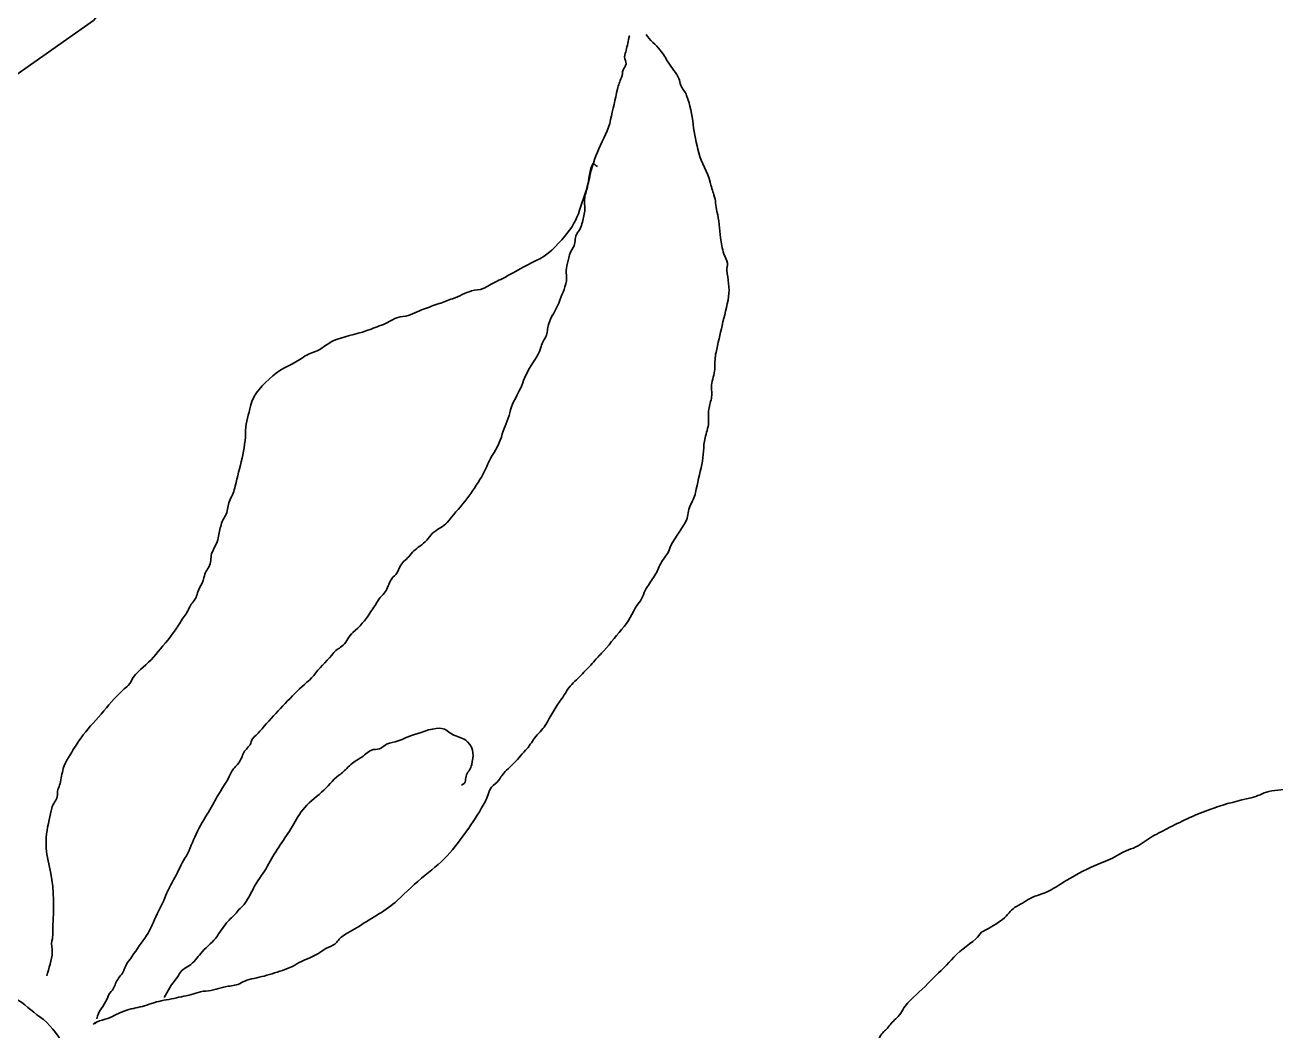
# Model space of a CAD drawing. Header units: millimetres. Extents: x 303.9 to 374.2, y -244.7 to -222.4.
# Drawn here: x 309.774 to 312.324, y -228.752 to -226.7 of the extents above; entities that cross this region are included whole.
import ezdxf

# ---------------------------------------------------------------- set-up
doc = ezdxf.new("R2010")
doc.units = ezdxf.units.MM
doc.header["$MEASUREMENT"] = 0
doc.layers.add('Bottom', color=7, linetype='Continuous', lineweight=0)

msp = doc.modelspace()

# ---------------------------------------------------------------- linework, layer by layer
at = {"layer": 'Bottom', "color": 18, "lineweight": 35, "true_color": 0x000000}
for points, knots in [([(308.5146, -228.1634), (308.5146, -228.1634), (308.5575, -227.803), (308.5575, -227.803), (308.5575, -227.803), (308.68, -227.4829), (308.68, -227.4829), (308.68, -227.4829), (308.8039, -227.2999), (308.8039, -227.2999), (308.8039, -227.2999), (308.9723, -227.202), (308.9723, -227.202), (308.9723, -227.202), (309.1642, -227.0844), (309.1642, -227.0844), (309.1642, -227.0844), (309.4188, -226.9827), (309.4188, -226.9827), (309.4188, -226.9827), (309.6508, -226.8753), (309.6508, -226.8753), (309.6508, -226.8753), (309.9131, -226.6911), (309.9131, -226.6911), (309.9131, -226.6911), (310.0575, -226.5225), (310.0575, -226.5225), (310.0575, -226.5225), (310.1497, -226.3984), (310.1497, -226.3984), (310.1497, -226.3984), (310.1497, -226.3069), (310.1497, -226.3069), (310.1497, -226.3069), (310.1483, -226.1027), (310.1483, -226.1027), (310.1503, -226.0842), (310.1345, -226.0694), (310.1301, -226.0523), (310.1258, -226.0356), (310.1215, -226.0208), (310.1158, -226.004), (310.1068, -225.9773), (310.1022, -225.9371), (310.1076, -225.9095), (310.1207, -225.8428), (310.1472, -225.7736), (310.167, -225.7073), (310.1776, -225.672), (310.195, -225.6372), (310.2183, -225.6062), (310.2425, -225.5739), (310.2544, -225.5419), (310.2836, -225.5122), (310.3148, -225.4805), (310.3428, -225.4496), (310.3686, -225.4148), (310.39, -225.3857), (310.4229, -225.3681), (310.444, -225.3414), (310.4593, -225.3219), (310.466, -225.3025), (310.4838, -225.2848), (310.497, -225.2717), (310.5121, -225.2592), (310.5274, -225.2478), (310.5586, -225.2245), (310.5901, -225.1994), (310.6213, -225.177), (310.6395, -225.1641), (310.6543, -225.1591), (310.6692, -225.1428), (310.686, -225.1244), (310.6944, -225.1219), (310.7165, -225.1087), (310.7384, -225.0956), (310.7356, -225.0819), (310.7512, -225.0656), (310.7637, -225.0525), (310.7851, -225.0489), (310.8004, -225.039), (310.8208, -225.026), (310.8339, -225.0126), (310.8566, -225.0023), (310.8752, -224.9938), (310.8885, -224.9858), (310.905, -224.9745), (310.9393, -224.951), (310.9669, -224.9218), (311.0052, -224.9018), (311.0407, -224.8833), (311.0713, -224.8619), (311.1074, -224.8472), (311.1219, -224.8413), (311.1332, -224.8302), (311.1485, -224.8253), (311.1681, -224.8189), (311.1859, -224.8205), (311.2047, -224.8127), (311.2373, -224.7992), (311.2787, -224.7774), (311.3055, -224.757), (311.3332, -224.736), (311.3697, -224.7226), (311.4029, -224.7078), (311.4219, -224.6993), (311.4436, -224.6877), (311.4641, -224.6819), (311.48, -224.6774), (311.4969, -224.6791), (311.5119, -224.6744), (311.5383, -224.666), (311.5655, -224.6451), (311.5975, -224.6447)], [0, 0, 0, 0, 1, 1, 1, 2, 2, 2, 3, 3, 3, 4, 4, 4, 5, 5, 5, 6, 6, 6, 7, 7, 7, 8, 8, 8, 9, 9, 9, 10, 10, 10, 11, 11, 11, 12, 12, 12, 13, 13, 13, 14, 14, 14, 15, 15, 15, 16, 16, 16, 17, 17, 17, 18, 18, 18, 19, 19, 19, 20, 20, 20, 21, 21, 21, 22, 22, 22, 23, 23, 23, 24, 24, 24, 25, 25, 25, 26, 26, 26, 27, 27, 27, 28, 28, 28, 29, 29, 29, 30, 30, 30, 31, 31, 31, 32, 32, 32, 33, 33, 33, 34, 34, 34, 35, 35, 35, 36, 36, 36, 37, 37, 37, 38, 38, 38, 38]), ([(308.2559, -228.1347), (308.2559, -228.1347), (308.2871, -227.6462), (308.2871, -227.6462), (308.2871, -227.6462), (308.3866, -227.3849), (308.3866, -227.3849), (308.3866, -227.3849), (308.6297, -226.9827), (308.6297, -226.9827), (308.6297, -226.9827), (308.8039, -226.823), (308.8039, -226.823), (308.8039, -226.823), (309.1126, -226.7227), (309.1126, -226.7227), (309.1126, -226.7227), (309.3992, -226.6009), (309.3992, -226.6009), (309.3992, -226.6009), (309.556, -226.4572), (309.556, -226.4572), (309.556, -226.4572), (309.7324, -226.2547), (309.7324, -226.2547), (309.7324, -226.2547), (309.776, -225.9734), (309.776, -225.9734), (309.7736, -225.9467), (309.7711, -225.9239), (309.7761, -225.8981), (309.7811, -225.8726), (309.7714, -225.8476), (309.7754, -225.8224), (309.7834, -225.772), (309.7948, -225.7215), (309.8025, -225.6702), (309.8113, -225.6119), (309.8329, -225.5573), (309.8588, -225.5039), (309.8828, -225.4542), (309.8971, -225.4028), (309.9217, -225.3534), (309.9794, -225.2377), (310.0578, -225.1332), (310.1204, -225.02), (310.1545, -224.9584), (310.1867, -224.9053), (310.243, -224.8559), (310.2967, -224.8088), (310.3512, -224.7661), (310.4007, -224.7151)], [0, 0, 0, 0, 1, 1, 1, 2, 2, 2, 3, 3, 3, 4, 4, 4, 5, 5, 5, 6, 6, 6, 7, 7, 7, 8, 8, 8, 9, 9, 9, 10, 10, 10, 11, 11, 11, 12, 12, 12, 13, 13, 13, 14, 14, 14, 15, 15, 15, 16, 16, 16, 17, 17, 17, 17]), ([(309.8182, -228.6397), (309.8216, -228.6246), (309.8291, -228.6068), (309.8293, -228.5912), (309.8294, -228.5826), (309.8265, -228.5769), (309.8287, -228.568), (309.8313, -228.5576), (309.8297, -228.5484), (309.8303, -228.5381), (309.8326, -228.5024), (309.8336, -228.4667), (309.8263, -228.4305), (309.8229, -228.4135), (309.8183, -228.3963), (309.817, -228.3792), (309.8154, -228.3587), (309.8185, -228.3417), (309.8229, -228.3217), (309.8248, -228.3136), (309.8263, -228.3053), (309.8283, -228.2973), (309.8305, -228.2888), (309.8378, -228.2819), (309.8396, -228.2741), (309.8407, -228.269), (309.8393, -228.265), (309.8409, -228.2596), (309.842, -228.2555), (309.8441, -228.2518), (309.8452, -228.2475), (309.8479, -228.2374), (309.8488, -228.2267), (309.8518, -228.2167), (309.8564, -228.2016), (309.8672, -228.1866), (309.8754, -228.1731), (309.8855, -228.1563), (309.8987, -228.1387), (309.9127, -228.1241), (309.9281, -228.1082), (309.9407, -228.0904), (309.9558, -228.0744), (309.9615, -228.0685), (309.9676, -228.0624), (309.9736, -228.0566), (309.9768, -228.0535), (309.9809, -228.0507), (309.9841, -228.0477), (309.9901, -228.0418), (309.99, -228.0376), (309.9944, -228.031), (310.005, -228.0154), (310.024, -228.004), (310.0356, -227.9898), (310.0483, -227.9744), (310.0619, -227.9588), (310.0739, -227.9426), (310.0798, -227.9346), (310.0862, -227.9272), (310.0905, -227.9183), (310.0946, -227.9101), (310.1015, -227.9035), (310.1056, -227.8952), (310.1098, -227.8867), (310.1119, -227.8816), (310.1185, -227.874), (310.1253, -227.8661), (310.1245, -227.8571), (310.1294, -227.8485), (310.1336, -227.8411), (310.1367, -227.8362), (310.1384, -227.8277), (310.1407, -227.8165), (310.1452, -227.812), (310.1499, -227.8024), (310.1538, -227.7944), (310.1517, -227.7838), (310.1553, -227.7757), (310.1598, -227.7654), (310.1652, -227.7577), (310.1677, -227.7461), (310.1696, -227.7373), (310.1711, -227.7283), (310.1735, -227.7196), (310.176, -227.7105), (310.1817, -227.7034), (310.1849, -227.6947), (310.188, -227.686), (310.1875, -227.6766), (310.1919, -227.6684), (310.1968, -227.6591), (310.2, -227.6514), (310.2024, -227.6406), (310.2105, -227.6034), (310.2238, -227.565), (310.2235, -227.5271), (310.2234, -227.5107), (310.23, -227.4935), (310.2334, -227.4775), (310.2391, -227.4509), (310.2589, -227.4346), (310.2792, -227.4158), (310.2966, -227.3998), (310.3221, -227.3923), (310.3416, -227.3777), (310.3507, -227.3709), (310.3594, -227.3696), (310.3694, -227.3647), (310.3834, -227.3579), (310.3933, -227.3474), (310.4089, -227.3419), (310.4318, -227.3338), (310.4566, -227.3297), (310.4791, -227.3206), (310.4901, -227.3162), (310.5019, -227.3124), (310.5125, -227.3073), (310.5178, -227.3048), (310.5226, -227.3016), (310.5279, -227.2991), (310.5371, -227.2947), (310.54, -227.296), (310.5501, -227.2939), (310.5619, -227.2914), (310.5753, -227.2842), (310.5864, -227.2799), (310.5971, -227.2759), (310.6071, -227.2723), (310.6179, -227.2686), (310.6271, -227.2654), (310.6362, -227.2619), (310.6455, -227.2586), (310.6587, -227.254), (310.671, -227.2465), (310.6843, -227.2427), (310.6923, -227.2404), (310.7001, -227.2411), (310.7081, -227.2378), (310.7123, -227.2362), (310.7166, -227.2332), (310.7204, -227.2312), (310.7308, -227.2258), (310.7413, -227.2205), (310.7517, -227.2151), (310.7731, -227.2041), (310.7928, -227.1915), (310.8146, -227.1816), (310.8392, -227.1704), (310.858, -227.1504), (310.8743, -227.1312), (310.8881, -227.115), (310.8983, -227.0979), (310.9043, -227.0783), (310.911, -227.0563), (310.9191, -227.036), (310.9243, -227.0131), (310.929, -226.9919), (310.9348, -226.9722), (310.9438, -226.9527), (310.9527, -226.9333), (310.9631, -226.9145), (310.9677, -226.8934), (310.9721, -226.8727), (310.977, -226.852), (310.9816, -226.8313), (310.9835, -226.8226), (310.9863, -226.8155), (310.9898, -226.8076), (310.992, -226.8026), (310.9912, -226.797), (310.9929, -226.7922), (310.9945, -226.7878), (310.9986, -226.7848), (310.999, -226.7799), (310.9995, -226.7749), (310.996, -226.7705), (310.996, -226.7654), (310.9961, -226.7612), (310.9983, -226.7564), (310.9992, -226.7523), (311.0015, -226.7425), (311.0037, -226.7326), (311.0059, -226.7227), (311.0053, -226.7252), (311.0048, -226.7277), (311.0042, -226.7302)], [0, 0, 0, 0, 1, 1, 1, 2, 2, 2, 3, 3, 3, 4, 4, 4, 5, 5, 5, 6, 6, 6, 7, 7, 7, 8, 8, 8, 9, 9, 9, 10, 10, 10, 11, 11, 11, 12, 12, 12, 13, 13, 13, 14, 14, 14, 15, 15, 15, 16, 16, 16, 17, 17, 17, 18, 18, 18, 19, 19, 19, 20, 20, 20, 21, 21, 21, 22, 22, 22, 23, 23, 23, 24, 24, 24, 25, 25, 25, 26, 26, 26, 27, 27, 27, 28, 28, 28, 29, 29, 29, 30, 30, 30, 31, 31, 31, 32, 32, 32, 33, 33, 33, 34, 34, 34, 35, 35, 35, 36, 36, 36, 37, 37, 37, 38, 38, 38, 39, 39, 39, 40, 40, 40, 41, 41, 41, 42, 42, 42, 43, 43, 43, 44, 44, 44, 45, 45, 45, 46, 46, 46, 47, 47, 47, 48, 48, 48, 49, 49, 49, 50, 50, 50, 51, 51, 51, 52, 52, 52, 53, 53, 53, 54, 54, 54, 55, 55, 55, 56, 56, 56, 57, 57, 57, 58, 58, 58, 59, 59, 59, 60, 60, 60, 61, 61, 61, 62, 62, 62, 62]), ([(311.0398, -226.7197), (311.0471, -226.7314), (311.0601, -226.7403), (311.0687, -226.7516), (311.0749, -226.7596), (311.0799, -226.768), (311.085, -226.7764), (311.0919, -226.7877), (311.1021, -226.798), (311.107, -226.8098), (311.1089, -226.8145), (311.108, -226.8185), (311.1105, -226.8236), (311.1139, -226.8307), (311.1197, -226.8369), (311.1226, -226.8444), (311.1298, -226.8634), (311.1339, -226.8838), (311.1358, -226.9031), (311.1377, -226.9225), (311.1426, -226.9421), (311.1474, -226.9611), (311.1526, -226.9818), (311.1657, -227.0003), (311.1703, -227.0209), (311.1723, -227.0296), (311.1754, -227.0382), (311.1783, -227.0468), (311.1824, -227.0588), (311.1814, -227.069), (311.1844, -227.0808), (311.1889, -227.0983), (311.19, -227.1164), (311.1919, -227.1342), (311.193, -227.1448), (311.1952, -227.1567), (311.1984, -227.1671), (311.2002, -227.1733), (311.2052, -227.1798), (311.2058, -227.1861), (311.2062, -227.1914), (311.2041, -227.1956), (311.2046, -227.2008), (311.2063, -227.218), (311.2109, -227.2372), (311.2082, -227.2544), (311.2052, -227.2741), (311.1992, -227.2937), (311.1949, -227.3132), (311.1908, -227.3315), (311.1867, -227.3499), (311.1826, -227.3682), (311.1801, -227.379), (311.1801, -227.3869), (311.1802, -227.3979), (311.1803, -227.4092), (311.1761, -227.42), (311.1739, -227.431), (311.172, -227.4409), (311.175, -227.449), (311.1735, -227.4586), (311.1722, -227.4672), (311.1694, -227.4756), (311.1677, -227.4841), (311.1658, -227.4938), (311.168, -227.5022), (311.1673, -227.5119), (311.1666, -227.5219), (311.1625, -227.5326), (311.1602, -227.5425), (311.156, -227.5605), (311.1577, -227.5781), (311.1536, -227.5966), (311.1493, -227.6157), (311.1449, -227.6348), (311.1407, -227.654), (311.1385, -227.6645), (311.1342, -227.6714), (311.1296, -227.681), (311.1254, -227.6901), (311.1266, -227.7009), (311.1222, -227.71), (311.112, -227.731), (311.0939, -227.7499), (311.0868, -227.7715), (311.0836, -227.7812), (311.0763, -227.7871), (311.0714, -227.7957), (311.0667, -227.8038), (311.0642, -227.8124), (311.0591, -227.8206), (311.0538, -227.8292), (311.0479, -227.8373), (311.0425, -227.8457), (311.0359, -227.856), (311.0335, -227.8689), (311.0256, -227.8782), (311.013, -227.8932), (311.0085, -227.9117), (310.9952, -227.9269), (310.981, -227.9432), (310.9682, -227.9603), (310.9538, -227.9766), (310.9473, -227.9838), (310.9412, -227.9888), (310.9355, -227.9964), (310.9288, -228.0054), (310.9205, -228.0121), (310.9132, -228.0204), (310.9052, -228.0295), (310.8967, -228.0364), (310.8882, -228.0452), (310.8797, -228.0538), (310.8752, -228.0646), (310.8681, -228.0741), (310.8552, -228.0915), (310.8456, -228.1104), (310.8345, -228.1287), (310.8289, -228.138), (310.8192, -228.1456), (310.8126, -228.1545), (310.8063, -228.1631), (310.8017, -228.1717), (310.794, -228.1796), (310.7844, -228.1894), (310.7776, -228.1997), (310.7672, -228.209), (310.7593, -228.216), (310.7516, -228.2235), (310.7455, -228.2317), (310.7434, -228.2346), (310.7419, -228.2379), (310.7398, -228.2407), (310.7356, -228.2465), (310.7289, -228.2498), (310.7248, -228.255), (310.7184, -228.263), (310.7167, -228.2757), (310.7118, -228.2845), (310.6915, -228.3213), (310.6672, -228.3562), (310.6399, -228.3888), (310.6254, -228.4061), (310.6072, -228.4195), (310.5895, -228.4341), (310.5692, -228.4507), (310.551, -228.4689), (310.5325, -228.4859), (310.5101, -228.5064), (310.4813, -228.5208), (310.4556, -228.5381), (310.444, -228.5459), (310.429, -228.5522), (310.4185, -228.5609), (310.4125, -228.5659), (310.4099, -228.5719), (310.4028, -228.5764), (310.397, -228.5801), (310.3894, -228.5818), (310.3837, -228.5858), (310.3706, -228.5948), (310.3636, -228.5993), (310.3476, -228.6054), (310.3339, -228.6107), (310.3225, -228.6198), (310.3088, -228.6248), (310.2955, -228.6296), (310.2806, -228.6344), (310.2667, -228.6385), (310.2533, -228.6424), (310.2388, -228.6448), (310.2257, -228.6486), (310.2199, -228.6503), (310.216, -228.6536), (310.2107, -228.6559), (310.2025, -228.6596), (310.1933, -228.6598), (310.1842, -228.6614), (310.17, -228.6639), (310.1565, -228.6698), (310.1423, -228.6705), (310.1268, -228.6713), (310.1174, -228.6778), (310.1026, -228.6802), (310.0892, -228.6823), (310.076, -228.6863), (310.0619, -228.6884), (310.0477, -228.6905), (310.0351, -228.6946), (310.0221, -228.6993), (310.01, -228.7036), (309.9978, -228.7046), (309.9856, -228.7081), (309.9741, -228.7114), (309.9621, -228.7173), (309.9519, -228.7227), (309.9411, -228.7285), (309.9207, -228.731), (309.9131, -228.7377), (309.9149, -228.7372), (309.9167, -228.7367), (309.9184, -228.7361)], [0, 0, 0, 0, 1, 1, 1, 2, 2, 2, 3, 3, 3, 4, 4, 4, 5, 5, 5, 6, 6, 6, 7, 7, 7, 8, 8, 8, 9, 9, 9, 10, 10, 10, 11, 11, 11, 12, 12, 12, 13, 13, 13, 14, 14, 14, 15, 15, 15, 16, 16, 16, 17, 17, 17, 18, 18, 18, 19, 19, 19, 20, 20, 20, 21, 21, 21, 22, 22, 22, 23, 23, 23, 24, 24, 24, 25, 25, 25, 26, 26, 26, 27, 27, 27, 28, 28, 28, 29, 29, 29, 30, 30, 30, 31, 31, 31, 32, 32, 32, 33, 33, 33, 34, 34, 34, 35, 35, 35, 36, 36, 36, 37, 37, 37, 38, 38, 38, 39, 39, 39, 40, 40, 40, 41, 41, 41, 42, 42, 42, 43, 43, 43, 44, 44, 44, 45, 45, 45, 46, 46, 46, 47, 47, 47, 48, 48, 48, 49, 49, 49, 50, 50, 50, 51, 51, 51, 52, 52, 52, 53, 53, 53, 54, 54, 54, 55, 55, 55, 56, 56, 56, 57, 57, 57, 58, 58, 58, 59, 59, 59, 60, 60, 60, 61, 61, 61, 62, 62, 62, 63, 63, 63, 64, 64, 64, 65, 65, 65, 66, 66, 66, 67, 67, 67, 67]), ([(309.9204, -228.7273), (309.9217, -228.7121), (309.9351, -228.7013), (309.9405, -228.6878), (309.9434, -228.6805), (309.9438, -228.6778), (309.9496, -228.6714), (309.9561, -228.6639), (309.9569, -228.658), (309.9612, -228.6495), (309.965, -228.6422), (309.9719, -228.6361), (309.9752, -228.6285), (309.9785, -228.6211), (309.9798, -228.6165), (309.9847, -228.6099), (309.9952, -228.5958), (310.0036, -228.582), (310.0142, -228.5679), (310.0244, -228.5545), (310.0318, -228.5396), (310.038, -228.5244), (310.044, -228.5096), (310.0533, -228.4954), (310.0587, -228.4806), (310.0638, -228.4665), (310.0715, -228.4521), (310.0793, -228.4388), (310.0868, -228.4261), (310.0913, -228.4123), (310.0996, -228.3997), (310.1086, -228.3861), (310.1129, -228.3708), (310.1196, -228.3564), (310.1267, -228.341), (310.1361, -228.3244), (310.1453, -228.31), (310.153, -228.2981), (310.159, -228.2852), (310.1658, -228.2735), (310.1747, -228.258), (310.1859, -228.2432), (310.1928, -228.2273), (310.1961, -228.2197), (310.2009, -228.2146), (310.2068, -228.2085), (310.2136, -228.2014), (310.2151, -228.1949), (310.2185, -228.1866), (310.2218, -228.1785), (310.2278, -228.1751), (310.2326, -228.1681), (310.235, -228.1646), (310.235, -228.1596), (310.2376, -228.1562), (310.2416, -228.151), (310.2482, -228.1461), (310.2525, -228.1409), (310.2763, -228.1125), (310.3024, -228.0854), (310.3289, -228.0588), (310.3408, -228.0469), (310.3567, -228.0351), (310.3664, -228.0219), (310.3775, -228.0068), (310.3922, -227.9948), (310.4032, -227.9803), (310.4088, -227.9731), (310.4152, -227.9717), (310.4221, -227.9654), (310.4306, -227.9576), (310.4331, -227.947), (310.4423, -227.9392), (310.4557, -227.9278), (310.4682, -227.9141), (310.4767, -227.8997), (310.4814, -227.8916), (310.4881, -227.8843), (310.4923, -227.876), (310.4968, -227.8675), (310.5028, -227.864), (310.508, -227.8566), (310.5132, -227.8491), (310.5155, -227.8397), (310.52, -227.8319), (310.5225, -227.8275), (310.5265, -227.8246), (310.5298, -227.8208), (310.5346, -227.8151), (310.5361, -227.8084), (310.5398, -227.802), (310.5445, -227.7941), (310.5525, -227.7894), (310.5583, -227.7822), (310.566, -227.7726), (310.5723, -227.768), (310.5826, -227.7604), (310.5933, -227.7527), (310.5978, -227.7424), (310.6075, -227.7344), (310.6167, -227.7267), (310.6269, -227.7242), (310.6346, -227.7147), (310.6461, -227.7003), (310.6586, -227.6869), (310.6701, -227.6725), (310.6817, -227.6578), (310.6908, -227.643), (310.7011, -227.6276), (310.7104, -227.6136), (310.7148, -227.5987), (310.723, -227.5845), (310.7321, -227.5688), (310.7424, -227.5516), (310.7468, -227.5345), (310.7507, -227.5192), (310.7586, -227.507), (310.7619, -227.4914), (310.7653, -227.4749), (310.7747, -227.4601), (310.7821, -227.445), (310.7883, -227.4322), (310.7923, -227.4189), (310.7988, -227.4062), (310.8066, -227.3908), (310.8199, -227.3763), (310.8246, -227.36), (310.8275, -227.3499), (310.831, -227.3449), (310.8357, -227.3359), (310.8393, -227.3289), (310.8388, -227.319), (310.8408, -227.3114), (310.8451, -227.2957), (310.8564, -227.2825), (310.8618, -227.2676), (310.8673, -227.2522), (310.8745, -227.239), (310.8775, -227.2224), (310.8791, -227.2135), (310.876, -227.2058), (310.8774, -227.197), (310.8785, -227.1896), (310.8809, -227.1823), (310.8825, -227.175), (310.8844, -227.1662), (310.8871, -227.1615), (310.8915, -227.1541), (310.8963, -227.1459), (310.8942, -227.1358), (310.8983, -227.1276), (310.9019, -227.1206), (310.9062, -227.1169), (310.9083, -227.1092), (310.9108, -227.1006), (310.9125, -227.0915), (310.9143, -227.0827), (310.9162, -227.0731), (310.9138, -227.0655), (310.9144, -227.056), (310.9149, -227.0477), (310.9185, -227.0389), (310.9203, -227.0307), (310.9235, -227.0166), (310.9239, -226.9948), (310.9322, -226.9827), (310.9351, -226.9848), (310.9376, -226.9867), (310.9407, -226.989)], [0, 0, 0, 0, 1, 1, 1, 2, 2, 2, 3, 3, 3, 4, 4, 4, 5, 5, 5, 6, 6, 6, 7, 7, 7, 8, 8, 8, 9, 9, 9, 10, 10, 10, 11, 11, 11, 12, 12, 12, 13, 13, 13, 14, 14, 14, 15, 15, 15, 16, 16, 16, 17, 17, 17, 18, 18, 18, 19, 19, 19, 20, 20, 20, 21, 21, 21, 22, 22, 22, 23, 23, 23, 24, 24, 24, 25, 25, 25, 26, 26, 26, 27, 27, 27, 28, 28, 28, 29, 29, 29, 30, 30, 30, 31, 31, 31, 32, 32, 32, 33, 33, 33, 34, 34, 34, 35, 35, 35, 36, 36, 36, 37, 37, 37, 38, 38, 38, 39, 39, 39, 40, 40, 40, 41, 41, 41, 42, 42, 42, 43, 43, 43, 44, 44, 44, 45, 45, 45, 46, 46, 46, 47, 47, 47, 48, 48, 48, 49, 49, 49, 50, 50, 50, 51, 51, 51, 52, 52, 52, 53, 53, 53, 54, 54, 54, 55, 55, 55, 56, 56, 56, 56]), ([(310.0575, -228.6839), (310.0647, -228.6701), (310.0712, -228.6586), (310.0813, -228.6464), (310.0851, -228.6417), (310.0875, -228.636), (310.0913, -228.6314), (310.0969, -228.6244), (310.1045, -228.6221), (310.1117, -228.6163), (310.1212, -228.6085), (310.1277, -228.5992), (310.135, -228.5904), (310.1449, -228.5785), (310.1576, -228.5709), (310.166, -228.5578), (310.1725, -228.5478), (310.18, -228.5375), (310.1876, -228.5282), (310.1931, -228.5214), (310.2013, -228.5162), (310.2062, -228.5089), (310.2107, -228.5021), (310.2178, -228.498), (310.222, -228.4917), (310.229, -228.4812), (310.2364, -228.468), (310.2419, -228.4564), (310.2491, -228.4414), (310.2612, -228.4303), (310.2683, -228.4154), (310.2811, -228.3887), (310.3002, -228.3648), (310.3159, -228.3395), (310.324, -228.3265), (310.3299, -228.3132), (310.3398, -228.301), (310.3506, -228.2876), (310.3648, -228.2766), (310.3782, -228.2652), (310.3916, -228.2539), (310.3997, -228.2406), (310.4137, -228.2305), (310.4204, -228.2257), (310.4262, -228.22), (310.4318, -228.2143), (310.4411, -228.2051), (310.4463, -228.2016), (310.4578, -228.1951), (310.4657, -228.1907), (310.4716, -228.1824), (310.4803, -228.1791), (310.4854, -228.1771), (310.4916, -228.1781), (310.4966, -228.1763), (310.5022, -228.1743), (310.5059, -228.1699), (310.511, -228.1674), (310.5182, -228.1639), (310.5267, -228.163), (310.5343, -228.1605), (310.5461, -228.1566), (310.5559, -228.1508), (310.568, -228.1474), (310.5844, -228.1429), (310.6086, -228.1311), (310.626, -228.1358), (310.6334, -228.1377), (310.6408, -228.1456), (310.6478, -228.1487), (310.6589, -228.1536), (310.6668, -228.1532), (310.6757, -228.1621), (310.6907, -228.1773), (310.6879, -228.1916), (310.6844, -228.2088), (310.6825, -228.2181), (310.6775, -228.2215), (310.6738, -228.2296), (310.6705, -228.2371), (310.6748, -228.2466), (310.6639, -228.2505)], [0, 0, 0, 0, 1, 1, 1, 2, 2, 2, 3, 3, 3, 4, 4, 4, 5, 5, 5, 6, 6, 6, 7, 7, 7, 8, 8, 8, 9, 9, 9, 10, 10, 10, 11, 11, 11, 12, 12, 12, 13, 13, 13, 14, 14, 14, 15, 15, 15, 16, 16, 16, 17, 17, 17, 18, 18, 18, 19, 19, 19, 20, 20, 20, 21, 21, 21, 22, 22, 22, 23, 23, 23, 24, 24, 24, 25, 25, 25, 26, 26, 26, 27, 27, 27, 27]), ([(311.5032, -228.7808), (311.5136, -228.7758), (311.5143, -228.7654), (311.5206, -228.7578), (311.5251, -228.7525), (311.5309, -228.7478), (311.5353, -228.7417), (311.5402, -228.7349), (311.5476, -228.7288), (311.5536, -228.7226), (311.5619, -228.714), (311.5651, -228.7031), (311.5735, -228.6946), (311.5886, -228.6793), (311.6055, -228.6655), (311.6198, -228.6494), (311.6331, -228.6346), (311.6499, -228.6222), (311.6623, -228.6071), (311.6758, -228.5908), (311.6954, -228.5778), (311.7124, -228.5641), (311.7175, -228.56), (311.7193, -228.5548), (311.724, -228.5506), (311.7285, -228.5468), (311.7341, -228.5454), (311.7393, -228.5424), (311.7499, -228.5361), (311.7662, -228.5264), (311.774, -228.5177), (311.7827, -228.508), (311.7864, -228.502), (311.7996, -228.4955), (311.8104, -228.4901), (311.8196, -228.4824), (311.8309, -228.478), (311.8433, -228.4732), (311.8546, -228.4706), (311.866, -228.464), (311.8766, -228.4579), (311.886, -228.4516), (311.8963, -228.4454), (311.9196, -228.4315), (311.9403, -228.4202), (311.9662, -228.41), (311.9809, -228.4042), (311.9923, -228.4001), (312.0051, -228.3914), (312.0166, -228.3836), (312.0305, -228.3813), (312.0428, -228.3743), (312.0546, -228.3675), (312.064, -228.3591), (312.0764, -228.3528), (312.0884, -228.3467), (312.1003, -228.3404), (312.1122, -228.3343), (312.14, -228.32), (312.167, -228.3079), (312.1971, -228.2974), (312.2221, -228.2887), (312.2481, -228.2819), (312.2737, -228.2766), (312.2869, -228.2739), (312.2962, -228.2663), (312.3097, -228.2636), (312.3256, -228.2604), (312.3429, -228.2604), (312.3576, -228.2548), (312.3781, -228.2469), (312.3985, -228.2465), (312.4215, -228.2459), (312.4472, -228.2453), (312.4727, -228.244), (312.4981, -228.2444), (312.5196, -228.2448), (312.5421, -228.2454), (312.5641, -228.2466), (312.5771, -228.2473), (312.5862, -228.2452), (312.5989, -228.245), (312.6034, -228.2449), (312.6094, -228.247), (312.6141, -228.2465), (312.6182, -228.2445), (312.6226, -228.243), (312.6273, -228.2419), (312.6324, -228.2418), (312.6373, -228.2426), (312.6421, -228.2444), (312.6666, -228.2485), (312.69, -228.2412), (312.7145, -228.2431), (312.739, -228.245), (312.7635, -228.2472), (312.7878, -228.2497), (312.8091, -228.2518), (312.8273, -228.2616), (312.8474, -228.2672), (312.8708, -228.2738), (312.8909, -228.2865), (312.9131, -228.2959), (312.9317, -228.3038), (312.9505, -228.3115), (312.9702, -228.3176), (312.9807, -228.3208), (312.989, -228.326), (312.9997, -228.3291), (313.0124, -228.3328), (313.0234, -228.337), (313.0353, -228.3428), (313.0451, -228.3476), (313.0556, -228.3524), (313.0656, -228.3567), (313.0751, -228.3607), (313.0854, -228.3616), (313.0952, -228.3654), (313.1063, -228.3696), (313.1165, -228.3748), (313.1268, -228.3796), (313.1313, -228.3818), (313.1357, -228.3818), (313.1401, -228.3839), (313.1485, -228.3879), (313.1543, -228.394), (313.1626, -228.3981), (313.1757, -228.4045), (313.1851, -228.4099), (313.197, -228.4184), (313.2073, -228.4257), (313.221, -228.4319), (313.2297, -228.4405), (313.25, -228.4606), (313.2626, -228.4844), (313.2799, -228.5065), (313.2958, -228.5269), (313.3017, -228.5499), (313.3049, -228.5733), (313.3064, -228.5847), (313.3055, -228.593), (313.3034, -228.6041), (313.301, -228.6169), (313.3037, -228.6291), (313.3007, -228.6419), (313.2962, -228.6608), (313.2921, -228.6799), (313.2879, -228.699), (313.2859, -228.7077), (313.284, -228.7165), (313.2819, -228.7253), (313.2789, -228.738), (313.2816, -228.7503), (313.2792, -228.7631), (313.2748, -228.7864), (313.2761, -228.8094), (313.2692, -228.8326), (313.2659, -228.8434), (313.2591, -228.8516), (313.2567, -228.8631), (313.2544, -228.8742), (313.2518, -228.8852), (313.2492, -228.8963), (313.2465, -228.9083), (313.2457, -228.9184), (313.2459, -228.9303), (313.2461, -228.9407), (313.2441, -228.9562), (313.2395, -228.9659), (313.2368, -228.9715), (313.2313, -228.9747), (313.2297, -228.9809), (313.228, -228.9876), (313.2318, -228.9952), (313.2314, -229.0022), (313.2305, -229.0149), (313.2255, -229.0294), (313.2223, -229.0418), (313.2161, -229.0664), (313.2003, -229.088), (313.1952, -229.1131), (313.1926, -229.1263), (313.1845, -229.1364), (313.1814, -229.1494), (313.1781, -229.1633), (313.1754, -229.1739), (313.1689, -229.1863), (313.1638, -229.1962), (313.1623, -229.2057), (313.1556, -229.2154), (313.149, -229.2251), (313.1413, -229.234), (313.138, -229.2449), (313.1344, -229.2566), (313.1284, -229.2667), (313.1212, -229.277), (313.1155, -229.2852), (313.1022, -229.2952), (313.1023, -229.3053)], [0, 0, 0, 0, 1, 1, 1, 2, 2, 2, 3, 3, 3, 4, 4, 4, 5, 5, 5, 6, 6, 6, 7, 7, 7, 8, 8, 8, 9, 9, 9, 10, 10, 10, 11, 11, 11, 12, 12, 12, 13, 13, 13, 14, 14, 14, 15, 15, 15, 16, 16, 16, 17, 17, 17, 18, 18, 18, 19, 19, 19, 20, 20, 20, 21, 21, 21, 22, 22, 22, 23, 23, 23, 24, 24, 24, 25, 25, 25, 26, 26, 26, 27, 27, 27, 28, 28, 28, 29, 29, 29, 30, 30, 30, 31, 31, 31, 32, 32, 32, 33, 33, 33, 34, 34, 34, 35, 35, 35, 36, 36, 36, 37, 37, 37, 38, 38, 38, 39, 39, 39, 40, 40, 40, 41, 41, 41, 42, 42, 42, 43, 43, 43, 44, 44, 44, 45, 45, 45, 46, 46, 46, 47, 47, 47, 48, 48, 48, 49, 49, 49, 50, 50, 50, 51, 51, 51, 52, 52, 52, 53, 53, 53, 54, 54, 54, 55, 55, 55, 56, 56, 56, 57, 57, 57, 58, 58, 58, 59, 59, 59, 60, 60, 60, 61, 61, 61, 62, 62, 62, 63, 63, 63, 64, 64, 64, 65, 65, 65, 66, 66, 66, 66]), ([(308.9448, -228.3609), (308.958, -228.3642), (308.9693, -228.3581), (308.9826, -228.3598), (308.9921, -228.3611), (309.0018, -228.3647), (309.0112, -228.3666), (309.0216, -228.3686), (309.03, -228.3672), (309.0401, -228.3681), (309.0506, -228.3692), (309.0628, -228.3735), (309.0732, -228.3757), (309.0852, -228.3783), (309.0943, -228.3823), (309.1055, -228.3866), (309.1135, -228.3896), (309.122, -228.3906), (309.13, -228.3941), (309.148, -228.4019), (309.1661, -228.4094), (309.1843, -228.4168), (309.2184, -228.4306), (309.2558, -228.4375), (309.2904, -228.4511), (309.3004, -228.455), (309.3112, -228.4568), (309.3218, -228.4591), (309.3329, -228.4615), (309.3407, -228.4652), (309.3512, -228.4693), (309.3585, -228.4722), (309.366, -228.4731), (309.373, -228.4763), (309.3775, -228.4783), (309.3839, -228.481), (309.3882, -228.483), (309.3946, -228.4861), (309.3965, -228.4904), (309.4019, -228.4946), (309.4182, -228.507), (309.4376, -228.5166), (309.4556, -228.5271), (309.4758, -228.5388), (309.4982, -228.5472), (309.5179, -228.5591), (309.5376, -228.5709), (309.558, -228.5809), (309.5786, -228.5919), (309.5975, -228.602), (309.6155, -228.6138), (309.6348, -228.6228), (309.6559, -228.6326), (309.6744, -228.6451), (309.6954, -228.6544), (309.7032, -228.6578), (309.7101, -228.6633), (309.7177, -228.6669), (309.7256, -228.6707), (309.731, -228.6725), (309.7381, -228.6773), (309.7438, -228.681), (309.7467, -228.6832), (309.7536, -228.6864), (309.7723, -228.695), (309.7869, -228.7119), (309.8038, -228.7233), (309.8247, -228.7375), (309.8382, -228.7571), (309.8511, -228.7772), (309.8625, -228.7948), (309.8776, -228.8092), (309.8932, -228.8241), (309.9111, -228.8411), (309.9265, -228.8616), (309.9417, -228.8803), (309.9502, -228.8906), (309.9601, -228.8955), (309.9694, -228.9047), (309.978, -228.913), (309.9836, -228.925), (309.9899, -228.9345), (310.003, -228.9544), (310.0188, -228.975), (310.0277, -228.9963), (310.0351, -229.0142), (310.0428, -229.0306), (310.0477, -229.0484), (310.0534, -229.069), (310.0528, -229.0867), (310.0638, -229.1064), (310.0744, -229.1256), (310.0851, -229.1442), (310.094, -229.1641), (310.0978, -229.1728), (310.1026, -229.1803), (310.1079, -229.1885), (310.1158, -229.2007), (310.1173, -229.2135), (310.1229, -229.2262), (310.1307, -229.2442), (310.1407, -229.2612), (310.1502, -229.2785), (310.1618, -229.2996), (310.1695, -229.3195), (310.1848, -229.3395), (310.1985, -229.3574), (310.2093, -229.3764), (310.2254, -229.392), (310.235, -229.4013), (310.2433, -229.4149), (310.2499, -229.4256), (310.2558, -229.4353), (310.2632, -229.4435), (310.2686, -229.453), (310.2743, -229.4629), (310.2843, -229.4716), (310.2889, -229.4818), (310.2931, -229.4909), (310.2954, -229.5016), (310.2989, -229.5108), (310.302, -229.5189), (310.3035, -229.5243), (310.3091, -229.5316), (310.3183, -229.5435), (310.3209, -229.5506), (310.3269, -229.5633), (310.3341, -229.5787), (310.3437, -229.5967), (310.3538, -229.611), (310.3613, -229.6216), (310.3743, -229.6298), (310.3811, -229.6402), (310.3836, -229.6441), (310.383, -229.6465), (310.3848, -229.6501), (310.3894, -229.6592), (310.3976, -229.6666), (310.4029, -229.6754), (310.4096, -229.6866), (310.4161, -229.694), (310.4277, -229.7029), (310.4377, -229.7106), (310.4488, -229.717), (310.4588, -229.7243), (310.477, -229.7375), (310.4987, -229.7437), (310.5183, -229.7548), (310.5283, -229.7605), (310.5373, -229.7632), (310.5466, -229.7697), (310.5568, -229.7769), (310.5668, -229.7839), (310.5764, -229.7908), (310.5975, -229.8058), (310.618, -229.8205), (310.6385, -229.8365), (310.6472, -229.8434), (310.6539, -229.8502), (310.6644, -229.8552), (310.6766, -229.861), (310.6895, -229.8665), (310.702, -229.8718), (310.7241, -229.881), (310.7461, -229.8898), (310.7688, -229.8978), (310.7792, -229.9015), (310.7871, -229.9031), (310.7967, -229.908), (310.8075, -229.9134), (310.8183, -229.9201), (310.829, -229.9252), (310.8465, -229.9334), (310.8687, -229.9419), (310.8831, -229.9542), (310.8759, -229.952), (310.8721, -229.9469), (310.8665, -229.9432)], [0, 0, 0, 0, 1, 1, 1, 2, 2, 2, 3, 3, 3, 4, 4, 4, 5, 5, 5, 6, 6, 6, 7, 7, 7, 8, 8, 8, 9, 9, 9, 10, 10, 10, 11, 11, 11, 12, 12, 12, 13, 13, 13, 14, 14, 14, 15, 15, 15, 16, 16, 16, 17, 17, 17, 18, 18, 18, 19, 19, 19, 20, 20, 20, 21, 21, 21, 22, 22, 22, 23, 23, 23, 24, 24, 24, 25, 25, 25, 26, 26, 26, 27, 27, 27, 28, 28, 28, 29, 29, 29, 30, 30, 30, 31, 31, 31, 32, 32, 32, 33, 33, 33, 34, 34, 34, 35, 35, 35, 36, 36, 36, 37, 37, 37, 38, 38, 38, 39, 39, 39, 40, 40, 40, 41, 41, 41, 42, 42, 42, 43, 43, 43, 44, 44, 44, 45, 45, 45, 46, 46, 46, 47, 47, 47, 48, 48, 48, 49, 49, 49, 50, 50, 50, 51, 51, 51, 52, 52, 52, 53, 53, 53, 54, 54, 54, 55, 55, 55, 56, 56, 56, 57, 57, 57, 58, 58, 58, 59, 59, 59, 59]), ([(308.7916, -228.4515), (308.8011, -228.4688), (308.8194, -228.4683), (308.8362, -228.4751), (308.8503, -228.4809), (308.8638, -228.4868), (308.8777, -228.4929), (308.885, -228.496), (308.8927, -228.4966), (308.8998, -228.4993), (308.9081, -228.5023), (308.9173, -228.5077), (308.9252, -228.5115), (308.9407, -228.5189), (308.9498, -228.5305), (308.9627, -228.5408), (309.0135, -228.5817), (309.0755, -228.6186), (309.1155, -228.6684), (309.1226, -228.6773), (309.125, -228.6847), (309.1302, -228.6939), (309.1346, -228.7015), (309.1413, -228.7078), (309.1452, -228.7158), (309.1536, -228.7329), (309.1583, -228.7485), (309.1628, -228.7662), (309.1666, -228.781), (309.1768, -228.7946), (309.1822, -228.8093), (309.1845, -228.8154), (309.1879, -228.8213), (309.1906, -228.8275), (309.1948, -228.8372), (309.1944, -228.8457), (309.1972, -228.8551), (309.2017, -228.87), (309.2114, -228.8845), (309.2162, -228.8993), (309.2209, -228.9137), (309.2211, -228.9296), (309.2245, -228.944), (309.2263, -228.9512), (309.2305, -228.958), (309.232, -228.9655), (309.2334, -228.9724), (309.2335, -228.979), (309.2353, -228.9858), (309.2392, -229), (309.2404, -229.0158), (309.2448, -229.0295), (309.2492, -229.0434), (309.2537, -229.0584), (309.2597, -229.0722), (309.2675, -229.0904), (309.2778, -229.1072), (309.2859, -229.1256), (309.3006, -229.1588), (309.3135, -229.1917), (309.33, -229.2245), (309.3459, -229.2559), (309.3702, -229.2845), (309.3841, -229.3163), (309.3991, -229.3506), (309.4206, -229.3829), (309.4394, -229.4156), (309.4581, -229.4482), (309.484, -229.4821), (309.5112, -229.5103), (309.5238, -229.5234), (309.5331, -229.5357), (309.5488, -229.5464), (309.5632, -229.5563), (309.5736, -229.5691), (309.5891, -229.5787), (309.6045, -229.5881), (309.6206, -229.5998), (309.636, -229.6078), (309.6525, -229.6163), (309.6673, -229.6274), (309.6841, -229.6359), (309.6905, -229.6392), (309.697, -229.6435), (309.7037, -229.6462), (309.7117, -229.6493), (309.7205, -229.649), (309.7287, -229.6526), (309.7457, -229.6599), (309.7568, -229.667), (309.7757, -229.6713), (309.7982, -229.6765), (309.808, -229.6884), (309.8258, -229.6998), (309.8417, -229.7099), (309.8569, -229.7198), (309.8732, -229.73), (309.89, -229.7407), (309.9043, -229.7523), (309.9242, -229.7597), (309.932, -229.7626), (309.9401, -229.7633), (309.9478, -229.7664), (309.9582, -229.7705), (309.9663, -229.7742), (309.9776, -229.7766), (309.9973, -229.7809), (310.017, -229.7855), (310.0367, -229.7899), (310.0473, -229.7923), (310.058, -229.7946), (310.0686, -229.7971), (310.0798, -229.7997), (310.0854, -229.7976), (310.096, -229.7983), (310.1049, -229.7989), (310.11, -229.8036), (310.1174, -229.8069), (310.1305, -229.8128), (310.1362, -229.8084), (310.1488, -229.81), (310.1556, -229.8108), (310.1628, -229.8151), (310.1693, -229.8173), (310.1757, -229.8196), (310.191, -229.819), (310.1936, -229.8238), (310.1924, -229.8239), (310.1911, -229.824), (310.1899, -229.8242)], [0, 0, 0, 0, 1, 1, 1, 2, 2, 2, 3, 3, 3, 4, 4, 4, 5, 5, 5, 6, 6, 6, 7, 7, 7, 8, 8, 8, 9, 9, 9, 10, 10, 10, 11, 11, 11, 12, 12, 12, 13, 13, 13, 14, 14, 14, 15, 15, 15, 16, 16, 16, 17, 17, 17, 18, 18, 18, 19, 19, 19, 20, 20, 20, 21, 21, 21, 22, 22, 22, 23, 23, 23, 24, 24, 24, 25, 25, 25, 26, 26, 26, 27, 27, 27, 28, 28, 28, 29, 29, 29, 30, 30, 30, 31, 31, 31, 32, 32, 32, 33, 33, 33, 34, 34, 34, 35, 35, 35, 36, 36, 36, 37, 37, 37, 38, 38, 38, 39, 39, 39, 40, 40, 40, 41, 41, 41, 42, 42, 42, 43, 43, 43, 43])]:
    msp.add_open_spline(points, degree=3, knots=knots, dxfattribs=at)

doc.saveas('drawing.dxf')
